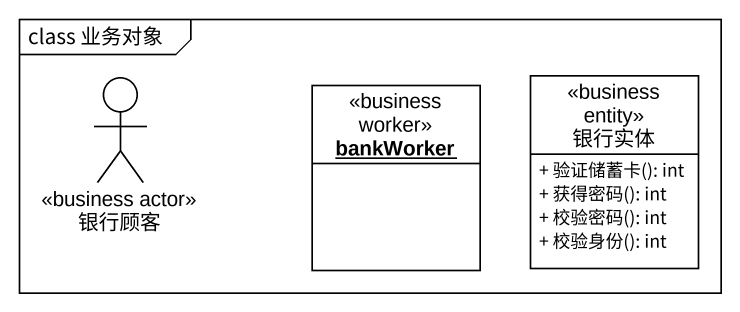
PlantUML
@startuml
mainframe class 业务对象
allowmixing
hide circle
hide empty members
skinparam classAttributeIconSize 0
actor 银行顾客 <<business actor>>
object bankWorker <<business worker>>
class 银行实体 <<business entity>> {
  + 验证储蓄卡(): int
  + 获得密码(): int
  + 校验密码(): int
  + 校验身份(): int
}
@enduml
